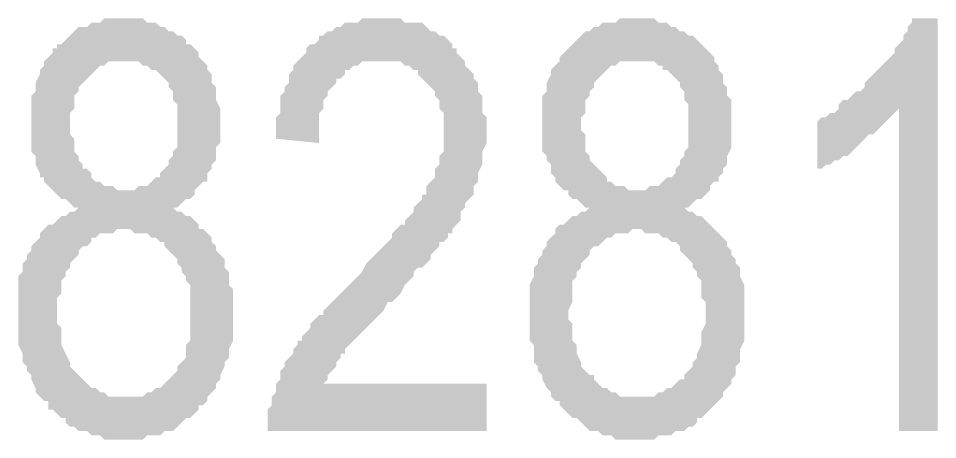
# Model space of a CAD drawing. Header units: millimetres. Extents: x 827 to 546581, y 88 to 2717140.
# Drawn here: x 546572.24 to 546581.3, y 2716400.86 to 2716405.01 of the extents above; entities that cross this region are included whole.
import ezdxf

# ---------------------------------------------------------------- set-up
doc = ezdxf.new("R2010")
doc.units = ezdxf.units.MM
doc.header["$MEASUREMENT"] = 0
doc.layers.add('PDF_TK', color=7, linetype='CONTINUOUS')

msp = doc.modelspace()

# ---------------------------------------------------------------- hatches: boundary and pattern name
at = {"layer": 'PDF_TK', "transparency": 33554559}
h = msp.add_hatch(color=256, dxfattribs=at)
h.paths.add_polyline_path([(546572.836, 2716403.1468), (546572.7937, 2716403.1468), (546572.7513, 2716403.1891), (546572.709, 2716403.2314), (546572.6667, 2716403.2314), (546572.6243, 2716403.2738), (546572.582, 2716403.3161), (546572.582, 2716403.3161), (546572.5397, 2716403.3585), (546572.4973, 2716403.4008), (546572.4973, 2716403.4431), (546572.455, 2716403.4431), (546572.455, 2716403.4855), (546572.4127, 2716403.5701), (546572.4127, 2716403.6125), (546572.4127, 2716403.6548), (546572.3703, 2716403.6971), (546572.3703, 2716403.7395), (546572.3703, 2716403.8241), (546572.3703, 2716403.8665), (546572.3703, 2716403.9088), (546572.3703, 2716403.9511), (546572.3703, 2716404.0358), (546572.3703, 2716404.0781), (546572.3703, 2716404.1205), (546572.3703, 2716404.2051), (546572.3703, 2716404.2475), (546572.4127, 2716404.2898), (546572.4127, 2716404.3322), (546572.4127, 2716404.3745), (546572.455, 2716404.4592), (546572.455, 2716404.5015), (546572.4973, 2716404.5438), (546572.4973, 2716404.5862), (546572.5397, 2716404.6285), (546572.582, 2716404.6708), (546572.582, 2716404.7132), (546572.6243, 2716404.7132), (546572.6243, 2716404.7555), (546572.6667, 2716404.7555), (546572.709, 2716404.7978), (546572.7513, 2716404.8402), (546572.7937, 2716404.8825), (546572.7937, 2716404.8825), (546572.836, 2716404.9248), (546572.8784, 2716404.9248), (546572.9207, 2716404.9248), (546572.963, 2716404.9672), (546573.0054, 2716404.9672), (546573.0477, 2716404.9672), (546573.09, 2716405.0095), (546573.1324, 2716405.0095), (546573.217, 2716405.0095), (546573.2594, 2716405.0095), (546573.3017, 2716405.0095), (546573.344, 2716405.0095), (546573.3864, 2716405.0095), (546573.4287, 2716405.0095), (546573.471, 2716405.0095), (546573.5134, 2716404.9672), (546573.5557, 2716404.9672), (546573.598, 2716404.9672), (546573.6404, 2716404.9248), (546573.6827, 2716404.9248), (546573.7251, 2716404.8825), (546573.7674, 2716404.8825), (546573.8097, 2716404.8402), (546573.8521, 2716404.8402), (546573.8944, 2716404.7978), (546573.8944, 2716404.7555), (546573.9367, 2716404.7555), (546573.9791, 2716404.7132), (546574.0214, 2716404.6708), (546574.0214, 2716404.6285), (546574.0637, 2716404.5862), (546574.1061, 2716404.5438), (546574.1061, 2716404.5015), (546574.1484, 2716404.4592), (546574.1484, 2716404.3745), (546574.1907, 2716404.3322), (546574.1907, 2716404.2898), (546574.1907, 2716404.2475), (546574.1907, 2716404.2051), (546574.2331, 2716404.1205), (546574.2331, 2716404.0781), (546574.2331, 2716404.0358), (546574.2331, 2716403.9511), (546574.2331, 2716403.9511), (546574.2331, 2716403.9088), (546574.2331, 2716403.8241), (546574.2331, 2716403.7818), (546574.1907, 2716403.7395), (546574.1907, 2716403.6548), (546574.1907, 2716403.6125), (546574.1484, 2716403.5701), (546574.1484, 2716403.5278), (546574.1061, 2716403.4855), (546574.1061, 2716403.4431), (546574.1061, 2716403.4008), (546574.0637, 2716403.4008), (546574.0214, 2716403.3585), (546573.9791, 2716403.3161), (546573.9791, 2716403.2738), (546573.9367, 2716403.2314), (546573.8944, 2716403.2314), (546573.8521, 2716403.1891), (546573.8097, 2716403.1468), (546573.7674, 2716403.1468), (546573.7674, 2716403.1468), (546573.8097, 2716403.1044), (546573.8521, 2716403.1044), (546573.8944, 2716403.0621), (546573.9367, 2716403.0621), (546573.9791, 2716403.0198), (546574.0214, 2716402.9774), (546574.0214, 2716402.9351), (546574.0637, 2716402.9351), (546574.1061, 2716402.8928), (546574.1484, 2716402.8504), (546574.1484, 2716402.8081), (546574.1907, 2716402.7658), (546574.1907, 2716402.7234), (546574.2331, 2716402.6811), (546574.2754, 2716402.6388), (546574.2754, 2716402.5964), (546574.2754, 2716402.5541), (546574.3177, 2716402.5118), (546574.3177, 2716402.4694), (546574.3177, 2716402.3848), (546574.3601, 2716402.3424), (546574.3601, 2716402.3001), (546574.3601, 2716402.2154), (546574.3601, 2716402.1731), (546574.3601, 2716402.1307), (546574.3601, 2716402.0884), (546574.3601, 2716402.0461), (546574.3601, 2716401.9614), (546574.3601, 2716401.9191), (546574.3601, 2716401.8767), (546574.3601, 2716401.8344), (546574.3177, 2716401.7497), (546574.3177, 2716401.7074), (546574.3177, 2716401.6651), (546574.2754, 2716401.6227), (546574.2754, 2716401.5804), (546574.2331, 2716401.4957), (546574.2331, 2716401.4534), (546574.1907, 2716401.4111), (546574.1907, 2716401.3687), (546574.1484, 2716401.3264), (546574.1061, 2716401.284), (546574.1061, 2716401.2417), (546574.0637, 2716401.1994), (546574.0214, 2716401.1994), (546574.0214, 2716401.157), (546573.9791, 2716401.1147), (546573.9367, 2716401.0724), (546573.8944, 2716401.0724), (546573.8521, 2716401.03), (546573.8097, 2716400.9877), (546573.8097, 2716400.9877), (546573.7674, 2716400.9454), (546573.7251, 2716400.9454), (546573.6827, 2716400.9454), (546573.6404, 2716400.903), (546573.598, 2716400.903), (546573.5557, 2716400.903), (546573.5134, 2716400.903), (546573.471, 2716400.8607), (546573.3864, 2716400.8607), (546573.344, 2716400.8607), (546573.3017, 2716400.8607), (546573.3017, 2716400.8607), (546573.2594, 2716400.8607), (546573.217, 2716400.8607), (546573.1324, 2716400.8607), (546573.09, 2716400.8607), (546573.0477, 2716400.903), (546573.0054, 2716400.903), (546572.963, 2716400.903), (546572.9207, 2716400.9454), (546572.8784, 2716400.9454), (546572.836, 2716400.9454), (546572.7937, 2716400.9877), (546572.7513, 2716400.9877), (546572.709, 2716401.03), (546572.709, 2716401.0724), (546572.6667, 2716401.0724), (546572.6243, 2716401.1147), (546572.582, 2716401.157), (546572.5397, 2716401.157), (546572.5397, 2716401.1994), (546572.5397, 2716401.2417), (546572.4973, 2716401.2417), (546572.455, 2716401.284), (546572.4127, 2716401.3264), (546572.4127, 2716401.3687), (546572.3703, 2716401.4534), (546572.3703, 2716401.4957), (546572.328, 2716401.5381), (546572.328, 2716401.5804), (546572.2857, 2716401.6227), (546572.2857, 2716401.6651), (546572.2857, 2716401.7074), (546572.2433, 2716401.7921), (546572.2433, 2716401.8344), (546572.2433, 2716401.8767), (546572.2433, 2716401.9191), (546572.2433, 2716402.0037), (546572.2433, 2716402.0461), (546572.2433, 2716402.0884), (546572.2433, 2716402.1731), (546572.2433, 2716402.2154), (546572.2433, 2716402.3001), (546572.2433, 2716402.3424), (546572.2433, 2716402.3848), (546572.2433, 2716402.4694), (546572.2857, 2716402.5118), (546572.2857, 2716402.5541), (546572.2857, 2716402.5964), (546572.328, 2716402.6388), (546572.328, 2716402.6811), (546572.3703, 2716402.7234), (546572.3703, 2716402.7658), (546572.4127, 2716402.8081), (546572.455, 2716402.8504), (546572.455, 2716402.8928), (546572.4973, 2716402.9351), (546572.5397, 2716402.9774), (546572.582, 2716402.9774), (546572.6243, 2716403.0198), (546572.6667, 2716403.0621), (546572.709, 2716403.0621), (546572.7513, 2716403.1044), (546572.7937, 2716403.1044)], flags=0)
h.paths.add_polyline_path([(546572.7513, 2716403.9935), (546572.7513, 2716403.9088), (546572.7513, 2716403.8665), (546572.7937, 2716403.8241), (546572.7937, 2716403.7395), (546572.7937, 2716403.6971), (546572.836, 2716403.6548), (546572.836, 2716403.6125), (546572.8784, 2716403.5701), (546572.8784, 2716403.5278), (546572.9207, 2716403.5278), (546572.963, 2716403.4855), (546572.963, 2716403.4431), (546573.0054, 2716403.4008), (546573.0477, 2716403.4008), (546573.09, 2716403.3585), (546573.1324, 2716403.3585), (546573.1747, 2716403.3585), (546573.217, 2716403.3161), (546573.2594, 2716403.3161), (546573.3017, 2716403.3161), (546573.344, 2716403.3161), (546573.3864, 2716403.3161), (546573.4287, 2716403.3585), (546573.471, 2716403.3585), (546573.5134, 2716403.3585), (546573.5557, 2716403.4008), (546573.598, 2716403.4431), (546573.6404, 2716403.4431), (546573.6404, 2716403.4855), (546573.6827, 2716403.5278), (546573.7251, 2716403.5701), (546573.7251, 2716403.6125), (546573.7674, 2716403.6548), (546573.7674, 2716403.6971), (546573.8097, 2716403.7395), (546573.8097, 2716403.7818), (546573.8097, 2716403.8241), (546573.8097, 2716403.9088), (546573.8097, 2716403.9511), (546573.8097, 2716403.9935), (546573.8097, 2716404.0781), (546573.8097, 2716404.1205), (546573.8097, 2716404.1628), (546573.7674, 2716404.2051), (546573.7674, 2716404.2898), (546573.7251, 2716404.3322), (546573.7251, 2716404.3745), (546573.6827, 2716404.4168), (546573.6827, 2716404.4168), (546573.6404, 2716404.4592), (546573.598, 2716404.5015), (546573.5557, 2716404.5015), (546573.5134, 2716404.5438), (546573.471, 2716404.5438), (546573.4287, 2716404.5862), (546573.3864, 2716404.5862), (546573.344, 2716404.5862), (546573.3017, 2716404.5862), (546573.3017, 2716404.5862), (546573.2594, 2716404.5862), (546573.217, 2716404.5862), (546573.1747, 2716404.5862), (546573.1324, 2716404.5862), (546573.09, 2716404.5438), (546573.0477, 2716404.5438), (546573.0054, 2716404.5015), (546572.963, 2716404.4592), (546572.9207, 2716404.4168), (546572.9207, 2716404.4168), (546572.8784, 2716404.3745), (546572.836, 2716404.3322), (546572.836, 2716404.2898), (546572.7937, 2716404.2475), (546572.7937, 2716404.2051), (546572.7937, 2716404.1205), (546572.7513, 2716404.0781), (546572.7513, 2716404.0358)], flags=0)
h.paths.add_polyline_path([(546572.6243, 2716402.0884), (546572.6243, 2716402.0461), (546572.6243, 2716402.0037), (546572.6667, 2716401.9614), (546572.6667, 2716401.8767), (546572.6667, 2716401.8344), (546572.6667, 2716401.7921), (546572.709, 2716401.7074), (546572.709, 2716401.7074), (546572.7513, 2716401.6227), (546572.7513, 2716401.5804), (546572.7937, 2716401.5381), (546572.836, 2716401.4957), (546572.836, 2716401.4957), (546572.8784, 2716401.4534), (546572.9207, 2716401.4111), (546572.963, 2716401.3687), (546573.0054, 2716401.3687), (546573.0477, 2716401.3264), (546573.09, 2716401.3264), (546573.1324, 2716401.284), (546573.1747, 2716401.284), (546573.217, 2716401.284), (546573.2594, 2716401.284), (546573.3017, 2716401.284), (546573.3017, 2716401.284), (546573.344, 2716401.284), (546573.3864, 2716401.284), (546573.4287, 2716401.284), (546573.471, 2716401.284), (546573.5134, 2716401.3264), (546573.5557, 2716401.3264), (546573.598, 2716401.3687), (546573.6404, 2716401.3687), (546573.6827, 2716401.4111), (546573.7251, 2716401.4534), (546573.7251, 2716401.4534), (546573.7674, 2716401.4957), (546573.8097, 2716401.5381), (546573.8097, 2716401.5804), (546573.8521, 2716401.6227), (546573.8944, 2716401.6651), (546573.8944, 2716401.7074), (546573.8944, 2716401.7921), (546573.9367, 2716401.8344), (546573.9367, 2716401.8767), (546573.9367, 2716401.9191), (546573.9367, 2716402.0037), (546573.9367, 2716402.0461), (546573.9367, 2716402.0884), (546573.9367, 2716402.1307), (546573.9367, 2716402.2154), (546573.9367, 2716402.2577), (546573.9367, 2716402.3001), (546573.9367, 2716402.3848), (546573.8944, 2716402.4271), (546573.8944, 2716402.4694), (546573.8521, 2716402.5118), (546573.8521, 2716402.5541), (546573.8097, 2716402.5964), (546573.8097, 2716402.6388), (546573.7674, 2716402.6811), (546573.7251, 2716402.7234), (546573.6827, 2716402.7658), (546573.6827, 2716402.8081), (546573.6404, 2716402.8081), (546573.598, 2716402.8504), (546573.5557, 2716402.8504), (546573.5134, 2716402.8928), (546573.471, 2716402.8928), (546573.4287, 2716402.8928), (546573.3864, 2716402.8928), (546573.344, 2716402.9351), (546573.3017, 2716402.9351), (546573.3017, 2716402.9351), (546573.217, 2716402.9351), (546573.1747, 2716402.8928), (546573.1324, 2716402.8928), (546573.09, 2716402.8928), (546573.0477, 2716402.8928), (546573.0054, 2716402.8504), (546572.963, 2716402.8504), (546572.963, 2716402.8081), (546572.9207, 2716402.7658), (546572.8784, 2716402.7658), (546572.836, 2716402.7234), (546572.836, 2716402.6811), (546572.7937, 2716402.6388), (546572.7513, 2716402.5964), (546572.7513, 2716402.5541), (546572.709, 2716402.5118), (546572.709, 2716402.4694), (546572.6667, 2716402.4271), (546572.6667, 2716402.3848), (546572.6667, 2716402.3001), (546572.6243, 2716402.2577), (546572.6243, 2716402.2154), (546572.6243, 2716402.1307)], flags=0)
for points in [[(546576.8578, 2716401.4111), (546576.8578, 2716400.9454), (546574.6988, 2716400.9454), (546574.6988, 2716400.9877), (546574.6988, 2716401.03), (546574.6988, 2716401.1147), (546574.6988, 2716401.157), (546574.7411, 2716401.1994), (546574.7411, 2716401.284), (546574.7411, 2716401.284), (546574.7834, 2716401.3264), (546574.7834, 2716401.3687), (546574.7834, 2716401.4111), (546574.8258, 2716401.4534), (546574.8258, 2716401.5381), (546574.8681, 2716401.5804), (546574.8681, 2716401.6227), (546574.9104, 2716401.6651), (546574.9528, 2716401.7074), (546574.9528, 2716401.7497), (546574.9951, 2716401.7921), (546574.9951, 2716401.8344), (546575.0374, 2716401.8344), (546575.0374, 2716401.8767), (546575.0798, 2716401.9191), (546575.1221, 2716401.9614), (546575.1221, 2716402.0037), (546575.1644, 2716402.0461), (546575.2068, 2716402.0884), (546575.2491, 2716402.0884), (546575.2491, 2716402.1307), (546575.2914, 2716402.1731), (546575.3338, 2716402.2154), (546575.3761, 2716402.2577), (546575.4184, 2716402.3001), (546575.4608, 2716402.3424), (546575.5031, 2716402.3848), (546575.5454, 2716402.4271), (546575.5878, 2716402.4694), (546575.6301, 2716402.5118), (546575.6725, 2716402.5964), (546575.7148, 2716402.6388), (546575.7571, 2716402.6811), (546575.7995, 2716402.7234), (546575.8418, 2716402.7658), (546575.8841, 2716402.8081), (546575.9265, 2716402.8504), (546575.9265, 2716402.8928), (546575.9688, 2716402.9351), (546576.0111, 2716402.9774), (546576.0535, 2716402.9774), (546576.0535, 2716403.0198), (546576.0958, 2716403.0621), (546576.1381, 2716403.1044), (546576.1381, 2716403.1468), (546576.1805, 2716403.1891), (546576.1805, 2716403.1891), (546576.2228, 2716403.2314), (546576.2228, 2716403.2738), (546576.2651, 2716403.2738), (546576.2651, 2716403.3161), (546576.2651, 2716403.3585), (546576.3075, 2716403.4008), (546576.3498, 2716403.4431), (546576.3498, 2716403.5278), (546576.3921, 2716403.5701), (546576.3921, 2716403.6125), (546576.3921, 2716403.6548), (546576.4345, 2716403.6971), (546576.4345, 2716403.7395), (546576.4345, 2716403.8241), (546576.4345, 2716403.8665), (546576.4345, 2716403.9088), (546576.4345, 2716403.9511), (546576.4345, 2716403.9935), (546576.4345, 2716404.0781), (546576.3921, 2716404.1205), (546576.3921, 2716404.1628), (546576.3921, 2716404.2051), (546576.3498, 2716404.2475), (546576.3498, 2716404.2898), (546576.3075, 2716404.3322), (546576.2651, 2716404.3745), (546576.2651, 2716404.3745), (546576.2228, 2716404.4168), (546576.1805, 2716404.4592), (546576.1805, 2716404.5015), (546576.1381, 2716404.5015), (546576.0958, 2716404.5438), (546576.0535, 2716404.5438), (546576.0111, 2716404.5862), (546575.9688, 2716404.5862), (546575.9265, 2716404.5862), (546575.8841, 2716404.5862), (546575.8418, 2716404.5862), (546575.7571, 2716404.5862), (546575.7148, 2716404.5862), (546575.6725, 2716404.5862), (546575.6301, 2716404.5862), (546575.5878, 2716404.5438), (546575.5454, 2716404.5438), (546575.5031, 2716404.5015), (546575.4608, 2716404.5015), (546575.4608, 2716404.4592), (546575.4184, 2716404.4168), (546575.3761, 2716404.4168), (546575.3761, 2716404.3745), (546575.3338, 2716404.3322), (546575.2914, 2716404.2898), (546575.2914, 2716404.2475), (546575.2491, 2716404.2051), (546575.2491, 2716404.1628), (546575.2491, 2716404.1205), (546575.2068, 2716404.0781), (546575.2068, 2716404.0358), (546575.2068, 2716403.9511), (546575.2068, 2716403.9088), (546575.2068, 2716403.8241), (546575.2068, 2716403.7818), (546574.7834, 2716403.8241), (546574.7834, 2716403.9088), (546574.7834, 2716403.9511), (546574.7834, 2716404.0358), (546574.8258, 2716404.0781), (546574.8258, 2716404.1205), (546574.8258, 2716404.2051), (546574.8258, 2716404.2475), (546574.8681, 2716404.2898), (546574.8681, 2716404.3322), (546574.9104, 2716404.3745), (546574.9104, 2716404.4592), (546574.9528, 2716404.5015), (546574.9528, 2716404.5438), (546574.9951, 2716404.5862), (546574.9951, 2716404.5862), (546575.0374, 2716404.6285), (546575.0798, 2716404.6708), (546575.0798, 2716404.7132), (546575.1221, 2716404.7555), (546575.1644, 2716404.7555), (546575.2068, 2716404.7978), (546575.2068, 2716404.8402), (546575.2491, 2716404.8402), (546575.2914, 2716404.8825), (546575.3338, 2716404.8825), (546575.3761, 2716404.9248), (546575.4184, 2716404.9248), (546575.4608, 2716404.9672), (546575.5031, 2716404.9672), (546575.5454, 2716404.9672), (546575.5878, 2716404.9672), (546575.6301, 2716405.0095), (546575.6725, 2716405.0095), (546575.7148, 2716405.0095), (546575.7995, 2716405.0095), (546575.8418, 2716405.0095), (546575.8841, 2716405.0095), (546575.9265, 2716405.0095), (546575.9688, 2716405.0095), (546576.0111, 2716405.0095), (546576.0535, 2716404.9672), (546576.0958, 2716404.9672), (546576.1805, 2716404.9672), (546576.2228, 2716404.9672), (546576.2651, 2716404.9248), (546576.2651, 2716404.9248), (546576.3075, 2716404.8825), (546576.3498, 2716404.8825), (546576.3921, 2716404.8402), (546576.4345, 2716404.8402), (546576.4768, 2716404.7978), (546576.5191, 2716404.7555), (546576.5191, 2716404.7132), (546576.5615, 2716404.7132), (546576.5615, 2716404.6708), (546576.6038, 2716404.6285), (546576.6462, 2716404.5862), (546576.6462, 2716404.5438), (546576.6885, 2716404.5015), (546576.7308, 2716404.4592), (546576.7308, 2716404.4168), (546576.7732, 2716404.3745), (546576.7732, 2716404.3322), (546576.7732, 2716404.2898), (546576.8155, 2716404.2475), (546576.8155, 2716404.1628), (546576.8155, 2716404.1205), (546576.8155, 2716404.0781), (546576.8578, 2716404.0358), (546576.8578, 2716403.9511), (546576.8578, 2716403.9088), (546576.8578, 2716403.8665), (546576.8578, 2716403.8241), (546576.8578, 2716403.7818), (546576.8155, 2716403.6971), (546576.8155, 2716403.6548), (546576.8155, 2716403.6125), (546576.8155, 2716403.5701), (546576.7732, 2716403.4855), (546576.7732, 2716403.4431), (546576.7732, 2716403.4008), (546576.7308, 2716403.3585), (546576.7308, 2716403.3161), (546576.7308, 2716403.2738), (546576.6885, 2716403.2314), (546576.6462, 2716403.1891), (546576.6462, 2716403.1468), (546576.6038, 2716403.1044), (546576.6038, 2716403.0198), (546576.5615, 2716402.9774), (546576.5191, 2716402.9351), (546576.5191, 2716402.8928), (546576.4768, 2716402.8928), (546576.4768, 2716402.8504), (546576.4345, 2716402.8081), (546576.3921, 2716402.8081), (546576.3921, 2716402.7658), (546576.3498, 2716402.7234), (546576.3075, 2716402.6811), (546576.3075, 2716402.6388), (546576.2651, 2716402.5964), (546576.2228, 2716402.5541), (546576.1805, 2716402.5541), (546576.1381, 2716402.5118), (546576.1381, 2716402.4694), (546576.0958, 2716402.4271), (546576.0535, 2716402.3848), (546576.0111, 2716402.3001), (546575.9688, 2716402.2577), (546575.9265, 2716402.2154), (546575.8841, 2716402.2154), (546575.8418, 2716402.1307), (546575.7995, 2716402.0884), (546575.7571, 2716402.0461), (546575.7148, 2716402.0037), (546575.6725, 2716401.9614), (546575.6301, 2716401.9191), (546575.5878, 2716401.8767), (546575.5454, 2716401.8344), (546575.5031, 2716401.7921), (546575.5031, 2716401.7921), (546575.4608, 2716401.7497), (546575.4608, 2716401.7074), (546575.4184, 2716401.7074), (546575.4184, 2716401.6651), (546575.3761, 2716401.6227), (546575.3761, 2716401.5804), (546575.3338, 2716401.5381), (546575.2914, 2716401.4957), (546575.2914, 2716401.4534), (546575.2491, 2716401.4111), (546575.2491, 2716401.4111)], [(546581.303, 2716400.9454), (546580.922, 2716400.9454), (546580.922, 2716404.1205), (546580.8796, 2716404.0781), (546580.8373, 2716404.0358), (546580.795, 2716403.9935), (546580.795, 2716403.9935), (546580.7526, 2716403.9511), (546580.7103, 2716403.9088), (546580.668, 2716403.8665), (546580.6256, 2716403.8665), (546580.5833, 2716403.8241), (546580.541, 2716403.7818), (546580.541, 2716403.7818), (546580.4986, 2716403.7395), (546580.4563, 2716403.6971), (546580.4139, 2716403.6548), (546580.3716, 2716403.6548), (546580.3293, 2716403.6125), (546580.2869, 2716403.6125), (546580.2446, 2716403.5701), (546580.2023, 2716403.5701), (546580.1599, 2716403.5278), (546580.1176, 2716403.5278), (546580.1176, 2716403.5278), (546580.1176, 2716403.9935), (546580.1599, 2716404.0358), (546580.2023, 2716404.0358), (546580.2446, 2716404.0781), (546580.2869, 2716404.0781), (546580.3293, 2716404.1205), (546580.3293, 2716404.1628), (546580.3716, 2716404.2051), (546580.4139, 2716404.2051), (546580.4563, 2716404.2475), (546580.4986, 2716404.2898), (546580.541, 2716404.2898), (546580.5833, 2716404.3322), (546580.5833, 2716404.3745), (546580.6256, 2716404.4168), (546580.668, 2716404.4592), (546580.668, 2716404.4592), (546580.7103, 2716404.5015), (546580.7526, 2716404.5438), (546580.795, 2716404.5862), (546580.8373, 2716404.6285), (546580.8796, 2716404.6708), (546580.8796, 2716404.7132), (546580.922, 2716404.7555), (546580.9643, 2716404.7978), (546580.9643, 2716404.8402), (546581.0066, 2716404.8825), (546581.0066, 2716404.9248), (546581.049, 2716404.9672), (546581.049, 2716405.0095), (546581.303, 2716405.0095)]]:
    msp.add_hatch(color=256, dxfattribs=at).paths.add_polyline_path(points)
h = msp.add_hatch(color=256, dxfattribs=at)
h.paths.add_polyline_path([(546577.8739, 2716403.1468), (546577.8315, 2716403.1468), (546577.7892, 2716403.1891), (546577.7469, 2716403.2314), (546577.7045, 2716403.2314), (546577.6622, 2716403.2738), (546577.6622, 2716403.3161), (546577.6199, 2716403.3161), (546577.5775, 2716403.3585), (546577.5352, 2716403.4008), (546577.5352, 2716403.4431), (546577.5352, 2716403.4431), (546577.4928, 2716403.4855), (546577.4928, 2716403.5701), (546577.4505, 2716403.6125), (546577.4505, 2716403.6548), (546577.4082, 2716403.6971), (546577.4082, 2716403.7395), (546577.4082, 2716403.8241), (546577.4082, 2716403.8665), (546577.4082, 2716403.9088), (546577.4082, 2716403.9511), (546577.4082, 2716404.0358), (546577.4082, 2716404.0781), (546577.4082, 2716404.1205), (546577.4082, 2716404.2051), (546577.4082, 2716404.2475), (546577.4505, 2716404.2898), (546577.4505, 2716404.3322), (546577.4505, 2716404.3745), (546577.4928, 2716404.4592), (546577.4928, 2716404.5015), (546577.5352, 2716404.5438), (546577.5775, 2716404.5862), (546577.5775, 2716404.6285), (546577.6199, 2716404.6708), (546577.6622, 2716404.7132), (546577.6622, 2716404.7132), (546577.7045, 2716404.7555), (546577.7045, 2716404.7555), (546577.7469, 2716404.7978), (546577.7892, 2716404.8402), (546577.8315, 2716404.8825), (546577.8739, 2716404.8825), (546577.9162, 2716404.9248), (546577.9585, 2716404.9248), (546577.9585, 2716404.9248), (546578.0009, 2716404.9672), (546578.0432, 2716404.9672), (546578.1279, 2716404.9672), (546578.1702, 2716405.0095), (546578.2125, 2716405.0095), (546578.2549, 2716405.0095), (546578.2972, 2716405.0095), (546578.3395, 2716405.0095), (546578.3819, 2716405.0095), (546578.4242, 2716405.0095), (546578.4665, 2716405.0095), (546578.5089, 2716405.0095), (546578.5512, 2716404.9672), (546578.5936, 2716404.9672), (546578.6359, 2716404.9672), (546578.6782, 2716404.9248), (546578.7206, 2716404.9248), (546578.7629, 2716404.8825), (546578.8052, 2716404.8825), (546578.8476, 2716404.8402), (546578.8899, 2716404.8402), (546578.9322, 2716404.7978), (546578.9746, 2716404.7555), (546578.9746, 2716404.7555), (546579.0169, 2716404.7132), (546579.0592, 2716404.6708), (546579.1016, 2716404.6285), (546579.1016, 2716404.5862), (546579.1439, 2716404.5438), (546579.1439, 2716404.5015), (546579.1862, 2716404.4592), (546579.1862, 2716404.3745), (546579.2286, 2716404.3322), (546579.2286, 2716404.2898), (546579.2286, 2716404.2475), (546579.2709, 2716404.2051), (546579.2709, 2716404.1205), (546579.2709, 2716404.0781), (546579.2709, 2716404.0358), (546579.2709, 2716403.9511), (546579.2709, 2716403.9511), (546579.2709, 2716403.9088), (546579.2709, 2716403.8241), (546579.2709, 2716403.7818), (546579.2709, 2716403.7395), (546579.2286, 2716403.6548), (546579.2286, 2716403.6125), (546579.2286, 2716403.5701), (546579.1862, 2716403.5278), (546579.1862, 2716403.4855), (546579.1439, 2716403.4431), (546579.1439, 2716403.4008), (546579.1016, 2716403.4008), (546579.0592, 2716403.3585), (546579.0592, 2716403.3161), (546579.0169, 2716403.2738), (546578.9746, 2716403.2314), (546578.9322, 2716403.2314), (546578.8899, 2716403.1891), (546578.8476, 2716403.1468), (546578.8052, 2716403.1468), (546578.8052, 2716403.1468), (546578.8476, 2716403.1044), (546578.8899, 2716403.1044), (546578.9322, 2716403.0621), (546578.9746, 2716403.0621), (546579.0169, 2716403.0198), (546579.0592, 2716402.9774), (546579.1016, 2716402.9351), (546579.1016, 2716402.9351), (546579.1439, 2716402.8928), (546579.1862, 2716402.8504), (546579.2286, 2716402.8081), (546579.2286, 2716402.7658), (546579.2709, 2716402.7234), (546579.2709, 2716402.6811), (546579.3132, 2716402.6388), (546579.3132, 2716402.5964), (546579.3556, 2716402.5541), (546579.3556, 2716402.5118), (546579.3556, 2716402.4694), (546579.3979, 2716402.3848), (546579.3979, 2716402.3424), (546579.3979, 2716402.3001), (546579.3979, 2716402.2154), (546579.3979, 2716402.1731), (546579.3979, 2716402.1307), (546579.3979, 2716402.0884), (546579.3979, 2716402.0461), (546579.3979, 2716401.9614), (546579.3979, 2716401.9191), (546579.3979, 2716401.8767), (546579.3979, 2716401.8344), (546579.3556, 2716401.7497), (546579.3556, 2716401.7074), (546579.3556, 2716401.6651), (546579.3556, 2716401.6227), (546579.3132, 2716401.5804), (546579.3132, 2716401.4957), (546579.2709, 2716401.4534), (546579.2709, 2716401.4111), (546579.2286, 2716401.3687), (546579.1862, 2716401.3264), (546579.1862, 2716401.284), (546579.1439, 2716401.2417), (546579.1016, 2716401.1994), (546579.1016, 2716401.1994), (546579.0592, 2716401.157), (546579.0169, 2716401.1147), (546578.9746, 2716401.0724), (546578.9322, 2716401.0724), (546578.9322, 2716401.03), (546578.8899, 2716400.9877), (546578.8476, 2716400.9877), (546578.8052, 2716400.9454), (546578.7629, 2716400.9454), (546578.7206, 2716400.9454), (546578.6782, 2716400.903), (546578.6359, 2716400.903), (546578.5936, 2716400.903), (546578.5512, 2716400.903), (546578.5089, 2716400.8607), (546578.4665, 2716400.8607), (546578.3819, 2716400.8607), (546578.3395, 2716400.8607), (546578.3395, 2716400.8607), (546578.2972, 2716400.8607), (546578.2549, 2716400.8607), (546578.2125, 2716400.8607), (546578.1279, 2716400.8607), (546578.0855, 2716400.903), (546578.0432, 2716400.903), (546578.0009, 2716400.903), (546577.9585, 2716400.9454), (546577.9162, 2716400.9454), (546577.8739, 2716400.9454), (546577.8315, 2716400.9877), (546577.8315, 2716400.9877), (546577.7892, 2716401.03), (546577.7469, 2716401.0724), (546577.7045, 2716401.0724), (546577.6622, 2716401.1147), (546577.6199, 2716401.157), (546577.6199, 2716401.157), (546577.5775, 2716401.1994), (546577.5775, 2716401.2417), (546577.5352, 2716401.2417), (546577.4928, 2716401.284), (546577.4928, 2716401.3264), (546577.4505, 2716401.3687), (546577.4082, 2716401.4534), (546577.4082, 2716401.4957), (546577.3658, 2716401.5381), (546577.3658, 2716401.5804), (546577.3235, 2716401.6227), (546577.3235, 2716401.6651), (546577.3235, 2716401.7074), (546577.3235, 2716401.7921), (546577.2812, 2716401.8344), (546577.2812, 2716401.8767), (546577.2812, 2716401.9191), (546577.2812, 2716402.0037), (546577.2812, 2716402.0461), (546577.2812, 2716402.0884), (546577.2812, 2716402.1731), (546577.2812, 2716402.2154), (546577.2812, 2716402.3001), (546577.2812, 2716402.3424), (546577.2812, 2716402.3848), (546577.3235, 2716402.4694), (546577.3235, 2716402.5118), (546577.3235, 2716402.5541), (546577.3658, 2716402.5964), (546577.3658, 2716402.6388), (546577.4082, 2716402.6811), (546577.4082, 2716402.7234), (546577.4505, 2716402.7658), (546577.4505, 2716402.8081), (546577.4928, 2716402.8504), (546577.5352, 2716402.8928), (546577.5352, 2716402.9351), (546577.5775, 2716402.9774), (546577.6199, 2716402.9774), (546577.6622, 2716403.0198), (546577.7045, 2716403.0621), (546577.7469, 2716403.0621), (546577.7892, 2716403.1044), (546577.8315, 2716403.1044)], flags=0)
h.paths.add_polyline_path([(546577.7892, 2716403.9935), (546577.7892, 2716403.9088), (546577.8315, 2716403.8665), (546577.8315, 2716403.8241), (546577.8315, 2716403.7395), (546577.8315, 2716403.6971), (546577.8739, 2716403.6548), (546577.8739, 2716403.6125), (546577.9162, 2716403.5701), (546577.9585, 2716403.5278), (546577.9585, 2716403.5278), (546578.0009, 2716403.4855), (546578.0432, 2716403.4431), (546578.0432, 2716403.4008), (546578.0855, 2716403.4008), (546578.1279, 2716403.3585), (546578.1702, 2716403.3585), (546578.2125, 2716403.3585), (546578.2549, 2716403.3161), (546578.2972, 2716403.3161), (546578.3395, 2716403.3161), (546578.3819, 2716403.3161), (546578.4242, 2716403.3161), (546578.4665, 2716403.3585), (546578.5089, 2716403.3585), (546578.5512, 2716403.3585), (546578.5936, 2716403.4008), (546578.6359, 2716403.4431), (546578.6782, 2716403.4431), (546578.7206, 2716403.4855), (546578.7206, 2716403.5278), (546578.7629, 2716403.5701), (546578.7629, 2716403.6125), (546578.8052, 2716403.6548), (546578.8052, 2716403.6971), (546578.8476, 2716403.7395), (546578.8476, 2716403.7818), (546578.8476, 2716403.8241), (546578.8476, 2716403.9088), (546578.8476, 2716403.9511), (546578.8476, 2716403.9935), (546578.8476, 2716404.0781), (546578.8476, 2716404.1205), (546578.8476, 2716404.1628), (546578.8052, 2716404.2051), (546578.8052, 2716404.2898), (546578.7629, 2716404.3322), (546578.7629, 2716404.3745), (546578.7206, 2716404.4168), (546578.7206, 2716404.4168), (546578.6782, 2716404.4592), (546578.6359, 2716404.5015), (546578.5936, 2716404.5015), (546578.5936, 2716404.5438), (546578.5512, 2716404.5438), (546578.5089, 2716404.5862), (546578.4665, 2716404.5862), (546578.4242, 2716404.5862), (546578.3819, 2716404.5862), (546578.3395, 2716404.5862), (546578.2972, 2716404.5862), (546578.2549, 2716404.5862), (546578.2125, 2716404.5862), (546578.1702, 2716404.5862), (546578.1279, 2716404.5438), (546578.0855, 2716404.5438), (546578.0432, 2716404.5015), (546578.0009, 2716404.4592), (546577.9585, 2716404.4168), (546577.9585, 2716404.4168), (546577.9162, 2716404.3745), (546577.9162, 2716404.3322), (546577.8739, 2716404.2898), (546577.8739, 2716404.2475), (546577.8315, 2716404.2051), (546577.8315, 2716404.1205), (546577.8315, 2716404.0781), (546577.7892, 2716404.0358)], flags=0)
h.paths.add_polyline_path([(546577.6622, 2716402.0884), (546577.6622, 2716402.0461), (546577.7045, 2716402.0037), (546577.7045, 2716401.9614), (546577.7045, 2716401.8767), (546577.7045, 2716401.8344), (546577.7469, 2716401.7921), (546577.7469, 2716401.7074), (546577.7469, 2716401.7074), (546577.7892, 2716401.6227), (546577.7892, 2716401.5804), (546577.8315, 2716401.5381), (546577.8739, 2716401.4957), (546577.9162, 2716401.4957), (546577.9162, 2716401.4534), (546577.9585, 2716401.4111), (546578.0009, 2716401.3687), (546578.0432, 2716401.3687), (546578.0855, 2716401.3264), (546578.1279, 2716401.3264), (546578.1702, 2716401.284), (546578.2125, 2716401.284), (546578.2549, 2716401.284), (546578.2972, 2716401.284), (546578.3395, 2716401.284), (546578.3395, 2716401.284), (546578.3819, 2716401.284), (546578.4242, 2716401.284), (546578.4665, 2716401.284), (546578.5089, 2716401.284), (546578.5512, 2716401.3264), (546578.5936, 2716401.3264), (546578.6359, 2716401.3687), (546578.6782, 2716401.3687), (546578.7206, 2716401.4111), (546578.7629, 2716401.4534), (546578.8052, 2716401.4534), (546578.8052, 2716401.4957), (546578.8476, 2716401.5381), (546578.8899, 2716401.5804), (546578.8899, 2716401.6227), (546578.9322, 2716401.6651), (546578.9322, 2716401.7074), (546578.9746, 2716401.7921), (546578.9746, 2716401.8344), (546578.9746, 2716401.8767), (546578.9746, 2716401.9191), (546579.0169, 2716402.0037), (546579.0169, 2716402.0461), (546579.0169, 2716402.0884), (546579.0169, 2716402.1307), (546579.0169, 2716402.2154), (546578.9746, 2716402.2577), (546578.9746, 2716402.3001), (546578.9746, 2716402.3848), (546578.9746, 2716402.4271), (546578.9322, 2716402.4694), (546578.9322, 2716402.5118), (546578.8899, 2716402.5541), (546578.8899, 2716402.5964), (546578.8476, 2716402.6388), (546578.8052, 2716402.6811), (546578.7629, 2716402.7234), (546578.7629, 2716402.7658), (546578.7206, 2716402.8081), (546578.6782, 2716402.8081), (546578.6359, 2716402.8504), (546578.5936, 2716402.8504), (546578.5512, 2716402.8928), (546578.5089, 2716402.8928), (546578.4665, 2716402.8928), (546578.4242, 2716402.8928), (546578.3819, 2716402.9351), (546578.3395, 2716402.9351), (546578.3395, 2716402.9351), (546578.2972, 2716402.9351), (546578.2549, 2716402.8928), (546578.2125, 2716402.8928), (546578.1702, 2716402.8928), (546578.1279, 2716402.8928), (546578.0855, 2716402.8504), (546578.0432, 2716402.8504), (546578.0009, 2716402.8081), (546577.9585, 2716402.7658), (546577.9162, 2716402.7658), (546577.8739, 2716402.7234), (546577.8739, 2716402.6811), (546577.8315, 2716402.6388), (546577.7892, 2716402.5964), (546577.7892, 2716402.5541), (546577.7469, 2716402.5118), (546577.7469, 2716402.4694), (546577.7045, 2716402.4271), (546577.7045, 2716402.3848), (546577.7045, 2716402.3001), (546577.7045, 2716402.2577), (546577.7045, 2716402.2154), (546577.6622, 2716402.1307)], flags=0)

doc.saveas('drawing.dxf')
